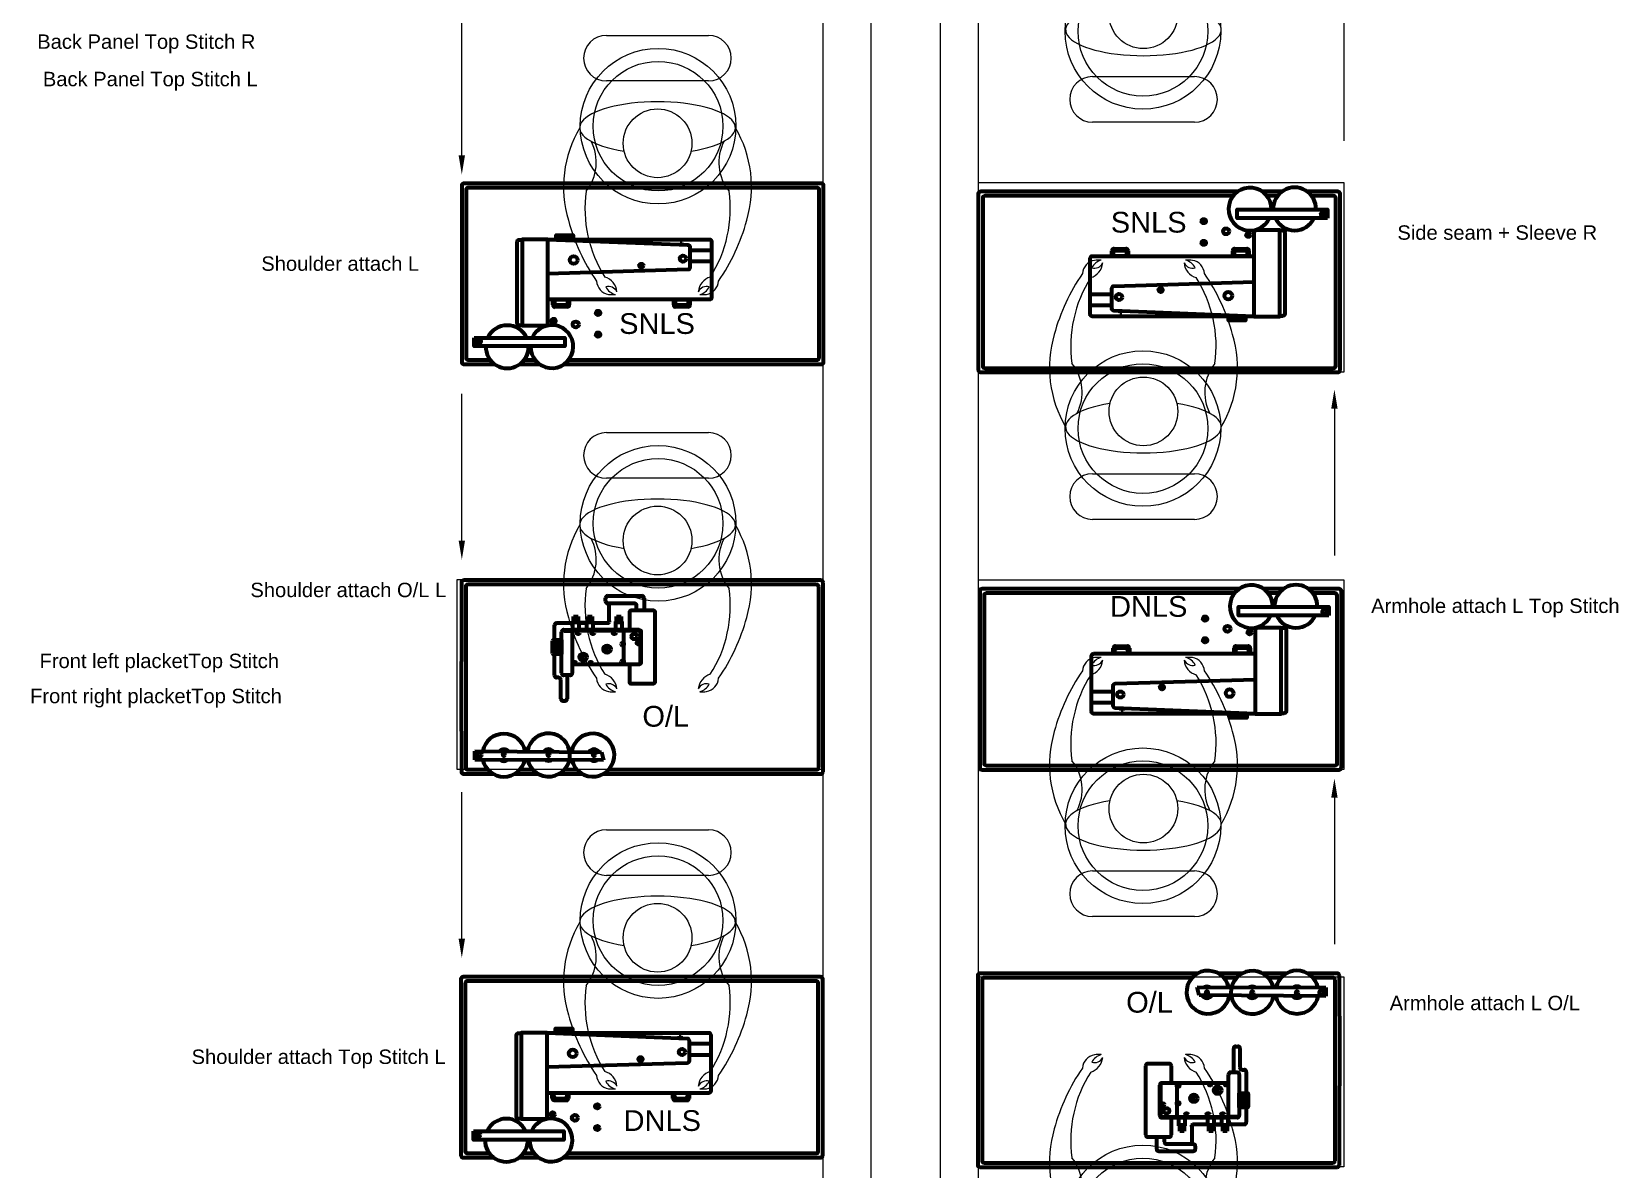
# Model space of a CAD drawing. Header units: feet. Extents: x 200 to 992, y 45 to 257.
# Drawn here: x 220.49 to 235.78, y 186.33 to 197.3 of the extents above; entities that cross this region are included whole.
import ezdxf

# ---------------------------------------------------------------- set-up
doc = ezdxf.new("R2010")
doc.units = ezdxf.units.FT
doc.header["$MEASUREMENT"] = 0
for name, color, linetype in [('assembly operations', 80, 'Continuous'), ('dimension', 100, 'Continuous'), ('machines', 21, 'Continuous'), ('ol mc', 190, 'Continuous'), ('prep side', 220, 'Continuous'), ('shank', 77, 'Continuous')]:
    doc.layers.add(name, color=color, linetype=linetype)
doc.styles.get("Standard").update_dxf_attribs({"font": 'arial.ttf'})

# ---------------------------------------------------------------- blocks, each defined once
blk = doc.blocks.new('snls block')
at = {"layer": 'machines', "linetype": 'ByBlock', "lineweight": 100}
for p, q in [((54.586, 84.152), (54.586, 84.133)), ((54.586, 84.152), (54.605, 84.152)), ((54.607, 84.133), (54.605, 84.152)), ((54.888, 84.077), (54.681, 84.077)), ((54.889, 83.97), (54.681, 83.97)), ((53.361, 83.553), (53.361, 83.605)), ((53.361, 83.605), (53.517, 83.605)), ((53.378, 83.57), (53.378, 83.605)), ((53.497, 83.533), (53.382, 83.533)), ((53.48, 83.549), (53.398, 83.549)), ((53.501, 83.605), (53.501, 83.57)), ((53.517, 83.605), (53.517, 83.553)), ((54.524, 83.553), (54.524, 83.605)), ((54.524, 83.605), (54.681, 83.605)), ((54.541, 83.57), (54.541, 83.605)), ((54.66, 83.533), (54.545, 83.533)), ((54.643, 83.549), (54.562, 83.549)), ((54.664, 83.605), (54.664, 83.57)), ((54.681, 83.605), (54.681, 83.553))]:
    blk.add_line(p, q, dxfattribs=at)
for points in [[(53.469, 82.981), (55.947, 82.981, 0.414214), (55.968, 83.002), (55.968, 84.703, 0.414214), (55.947, 84.724), (52.502, 84.724, 0.414214), (52.482, 84.703), (52.482, 83.002, 0.414214), (52.502, 82.981), (52.798, 82.981)], [(53.513, 83.023), (55.905, 83.023, 0.414214), (55.926, 83.043), (55.926, 84.662, 0.414214), (55.905, 84.683), (52.544, 84.683, 0.414214), (52.523, 84.662), (52.523, 83.043, 0.414214), (52.544, 83.023), (52.755, 83.023)]]:
    blk.add_lwpolyline(points, format="xyb", dxfattribs=at)
for points in [[(53.063, 83.355), (53.037, 83.355, -0.414214), (53.016, 83.375), (53.016, 84.161, -0.414214), (53.037, 84.182), (53.063, 84.182)], [(53.312, 84.185), (53.063, 84.185), (53.063, 83.355), (53.291, 83.355, 0.414214), (53.312, 83.375)], [(53.312, 84.185), (54.661, 84.131, -0.402601), (54.681, 84.11), (54.681, 83.914, -0.405445), (54.661, 83.893), (53.312, 83.853)], [(53.312, 84.185), (54.868, 84.185, -0.414214), (54.889, 84.164), (54.889, 83.624, -0.414214), (54.868, 83.604), (53.312, 83.604)]]:
    blk.add_lwpolyline(points, format="xyb", close=True, dxfattribs=at)
for points in [[(53.557, 84.185), (53.392, 84.185), (53.392, 84.225), (53.557, 84.225)], [(53.505, 84.185), (53.404, 84.185), (53.404, 84.222), (53.505, 84.222)], [(52.603, 83.237), (53.474, 83.237), (53.474, 83.154), (52.603, 83.154)], [(52.603, 83.237), (53.474, 83.237), (53.474, 83.154), (52.603, 83.154)]]:
    blk.add_lwpolyline(points, close=True, dxfattribs=at)
for points in [[(53.085, 83.023), (53.186, 83.023)], [(53.042, 82.981), (53.23, 82.981)]]:
    blk.add_lwpolyline(points, dxfattribs=at)
for centre, radius in [((53.56, 83.986), 0.0369), ((54.212, 83.931), 0.0196), ((54.613, 83.999), 0.0303), ((53.796, 83.476), 0.0206), ((53.366, 83.399), 0.0206), ((53.58, 83.365), 0.0285), ((52.644, 83.202), 0.0219), ((52.644, 83.202), 0.0219), ((53.796, 83.267), 0.0206)]:
    blk.add_circle(centre, radius, dxfattribs=at)
for centre, radius, start, end in [((53.382, 83.553), 0.0208, 180, 270), ((53.398, 83.57), 0.0208, 180, 270), ((53.48, 83.57), 0.0208, 270, 0), ((53.497, 83.553), 0.0208, 270, 0), ((54.545, 83.553), 0.0208, 180, 270), ((54.562, 83.57), 0.0208, 180, 270), ((54.643, 83.57), 0.0208, 270, 0), ((54.66, 83.553), 0.0208, 270, 0), ((52.92, 83.149), 0.207, 25.1747, 154.8253), ((53.35, 83.151), 0.207, 179.1324, 155.4718), ((52.92, 83.149), 0.207, 178.5457, 1.4543)]:
    blk.add_arc(centre, radius, start, end, dxfattribs=at)
blk = doc.blocks.new('sewing line')
for points in [[(-143.00379, 2.03551), (-143.00379, 65.14488), (-144.50379, 65.14488), (-144.50379, 2.03551)], [(-146.58825, 20.60349), (-145.60395, 20.60349)], [(-141.90364, 20.2062), (-140.91934, 20.2062)], [(-145.60395, 20.16416), (-146.58825, 20.16416)], [(-140.91934, 19.76687), (-141.90364, 19.76687)], [(-146.58825, 16.77352), (-145.60395, 16.77352)], [(-141.90364, 16.3762), (-140.91934, 16.3762)], [(-145.60395, 16.33419), (-146.58825, 16.33419)], [(-140.91934, 15.93687), (-141.90364, 15.93687)], [(-146.58825, 12.94352), (-145.60395, 12.94352)], [(-141.90364, 12.5462), (-140.91934, 12.5462)], [(-145.60395, 12.50419), (-146.58825, 12.50419)], [(-140.91934, 12.10687), (-141.90364, 12.10687)]]:
    blk.add_lwpolyline(points)
at = {"linetype": 'ByBlock', "lineweight": -2}
for points in [[(-139.48316, 20.99981), (-139.48316, 19.58635)], [(-147.98115, 19.44647), (-147.98115, 20.85993)], [(-147.98115, 15.73246), (-147.98115, 17.14592)], [(-139.57244, 17.00275), (-139.57244, 15.58929)], [(-147.98115, 11.89379), (-147.98115, 13.30725)], [(-139.57244, 13.2525), (-139.57244, 11.83904)]]:
    blk.add_lwpolyline(points, dxfattribs=at)
for points in [[(-143.00379, 19.18488), (-139.48316, 19.18488), (-139.48316, 17.35481), (-143.00379, 17.35481)], [(-144.50379, 13.52551), (-148.02443, 13.52551), (-148.02443, 15.35558), (-144.50379, 15.35558)], [(-143.00379, 15.35488), (-139.48316, 15.35488), (-139.48316, 13.52481), (-143.00379, 13.52481)], [(-143.00379, 11.52488), (-139.48316, 11.52488), (-139.48316, 9.69481), (-143.00379, 9.69481)]]:
    blk.add_lwpolyline(points, close=True)
for centre, radius in [((-141.41764, 20.64245), 0.75), ((-141.41764, 20.64245), 0.625), ((-141.41276, 20.80764), 0.3314), ((-146.08995, 19.72791), 0.75), ((-146.08995, 19.72791), 0.625), ((-146.09483, 19.56272), 0.3314), ((-141.41764, 16.81245), 0.75), ((-141.41764, 16.81245), 0.625), ((-141.41276, 16.97764), 0.3314), ((-146.08995, 15.89793), 0.75), ((-146.08995, 15.89793), 0.625), ((-146.09483, 15.73275), 0.3314), ((-141.41764, 12.98245), 0.75), ((-141.41764, 12.98245), 0.625), ((-141.41276, 13.14764), 0.3314), ((-146.08995, 12.06793), 0.75), ((-146.08995, 12.06793), 0.625), ((-146.09483, 11.90275), 0.3314), ((-141.41764, 9.15245), 0.75), ((-141.41764, 9.15245), 0.625)]:
    blk.add_circle(centre, radius)
for centre, radius, start, end in [((-146.58825, 20.38383), 0.21966, 90, 270), ((-145.60395, 20.38383), 0.21966, 270, 90), ((-141.90364, 19.98653), 0.21966, 90, 270), ((-140.91934, 19.98653), 0.21966, 270, 90), ((-145.87132, 19.14091), 1.12909, 149.566063, 196.497517), ((-147.12616, 19.37834), 0.44097, 321.008421, 27.632528), ((-145.0635, 19.37834), 0.44097, 152.367472, 218.991579), ((-146.31834, 19.14091), 1.12909, 343.502483, 30.433937), ((-145.56376, 18.93237), 1.23125, 172.133942, 212.405248), ((-146.6259, 18.93237), 1.23125, 327.594752, 7.866058), ((-145.09322, 19.32412), 1.92771, 195.151137, 214.435473), ((-147.09644, 19.32412), 1.92771, 325.564527, 344.848863), ((-141.86066, 18.29554), 0.14081, 100.122504, 175.609876), ((-141.96501, 18.42234), 0.16061, 285.828882, 355.212594), ((-141.78159, 18.2945), 0.1464, 104.680297, 152.481191), ((-141.88539, 18.44741), 0.08916, 253.018909, 334.439991), ((-141.83096, 17.71739), 0.71883, 89.022524, 94.34402), ((-140.94013, 18.44741), 0.08916, 205.560009, 286.981091), ((-140.86051, 18.42234), 0.16061, 184.787406, 254.171118), ((-140.99456, 17.71739), 0.71883, 85.65598, 90.977476), ((-141.04393, 18.2945), 0.1464, 27.518809, 75.319703), ((-140.96486, 18.29554), 0.14081, 4.390124, 79.877496), ((-146.54273, 18.24482), 0.14081, 184.390124, 259.877496), ((-146.64708, 18.11802), 0.16061, 4.787406, 74.171118), ((-145.54258, 18.11802), 0.16061, 105.828882, 175.212594), ((-145.64693, 18.24482), 0.14081, 280.122504, 355.609876), ((-140.41115, 17.21624), 1.92771, 145.564527, 164.848863), ((-140.88169, 17.60799), 1.23125, 147.594752, 187.866058), ((-141.94383, 17.60799), 1.23125, 352.133942, 32.405248), ((-142.41437, 17.21624), 1.92771, 15.151137, 34.435473), ((-146.56746, 18.09295), 0.08916, 25.560009, 106.981091), ((-146.46366, 18.24586), 0.1464, 207.518809, 255.319703), ((-146.51303, 18.82297), 0.71883, 265.65598, 270.977476), ((-145.6222, 18.09295), 0.08916, 73.018909, 154.439991), ((-145.726, 18.24586), 0.1464, 284.680297, 332.481191), ((-145.67663, 18.82297), 0.71883, 269.022524, 274.34402), ((-141.18924, 17.39945), 1.12909, 163.502483, 210.433937), ((-141.63627, 17.39945), 1.12909, 329.566063, 16.497517), ((-142.44409, 17.16202), 0.44097, 332.367472, 38.991579), ((-140.38143, 17.16202), 0.44097, 141.008421, 207.632528), ((-146.58825, 16.55385), 0.21966, 90, 270), ((-145.60395, 16.55385), 0.21966, 270, 90), ((-141.90364, 16.15653), 0.21966, 90, 270), ((-140.91934, 16.15653), 0.21966, 270, 90), ((-145.87132, 15.31094), 1.12909, 149.566063, 196.497517), ((-147.12616, 15.54837), 0.44097, 321.008421, 27.632528), ((-145.0635, 15.54837), 0.44097, 152.367472, 218.991579), ((-146.31834, 15.31094), 1.12909, 343.502483, 30.433937), ((-145.56376, 15.1024), 1.23125, 172.133942, 212.405248), ((-146.6259, 15.1024), 1.23125, 327.594752, 7.866058), ((-145.09322, 15.49415), 1.92771, 195.151137, 214.435473), ((-147.09644, 15.49415), 1.92771, 325.564527, 344.848863), ((-141.86066, 14.46554), 0.14081, 100.122504, 175.609876), ((-141.96501, 14.59234), 0.16061, 285.828882, 355.212594), ((-141.78159, 14.4645), 0.1464, 104.680297, 152.481191), ((-141.88539, 14.61741), 0.08916, 253.018909, 334.439991), ((-141.83096, 13.88739), 0.71883, 89.022524, 94.34402), ((-140.94013, 14.61741), 0.08916, 205.560009, 286.981091), ((-140.86051, 14.59234), 0.16061, 184.787406, 254.171118), ((-140.99456, 13.88739), 0.71883, 85.65598, 90.977476), ((-141.04393, 14.4645), 0.1464, 27.518809, 75.319703), ((-140.96486, 14.46554), 0.14081, 4.390124, 79.877496), ((-146.54273, 14.41485), 0.14081, 184.390124, 259.877496), ((-146.64708, 14.28804), 0.16061, 4.787406, 74.171118), ((-145.54258, 14.28804), 0.16061, 105.828882, 175.212594), ((-145.64693, 14.41485), 0.14081, 280.122504, 355.609876), ((-140.41115, 13.38624), 1.92771, 145.564527, 164.848863), ((-140.88169, 13.77799), 1.23125, 147.594752, 187.866058), ((-141.94383, 13.77799), 1.23125, 352.133942, 32.405248), ((-142.41437, 13.38624), 1.92771, 15.151137, 34.435473), ((-146.56746, 14.26298), 0.08916, 25.560009, 106.981091), ((-146.46366, 14.41589), 0.1464, 207.518809, 255.319703), ((-146.51303, 14.993), 0.71883, 265.65598, 270.977476), ((-145.6222, 14.26298), 0.08916, 73.018909, 154.439991), ((-145.726, 14.41589), 0.1464, 284.680297, 332.481191), ((-145.67663, 14.993), 0.71883, 269.022524, 274.34402), ((-141.18924, 13.56945), 1.12909, 163.502483, 210.433937), ((-141.63627, 13.56945), 1.12909, 329.566063, 16.497517), ((-142.44409, 13.33202), 0.44097, 332.367472, 38.991579), ((-140.38143, 13.33202), 0.44097, 141.008421, 207.632528), ((-146.58825, 12.72385), 0.21966, 90, 270), ((-145.60395, 12.72385), 0.21966, 270, 90), ((-141.90364, 12.32653), 0.21966, 90, 270), ((-140.91934, 12.32653), 0.21966, 270, 90), ((-145.87132, 11.48094), 1.12909, 149.566063, 196.497517), ((-146.31834, 11.48094), 1.12909, 343.502483, 30.433937), ((-147.12616, 11.71837), 0.44097, 321.008421, 27.632528), ((-145.0635, 11.71837), 0.44097, 152.367472, 218.991579), ((-145.56376, 11.2724), 1.23125, 172.133942, 212.405248), ((-146.6259, 11.2724), 1.23125, 327.594752, 7.866058), ((-145.09322, 11.66415), 1.92771, 195.151137, 214.435473), ((-147.09644, 11.66415), 1.92771, 325.564527, 344.848863), ((-141.86066, 10.63554), 0.14081, 100.122504, 175.609876), ((-141.96501, 10.76234), 0.16061, 285.828882, 355.212594), ((-141.78159, 10.6345), 0.1464, 104.680297, 152.481191), ((-141.88539, 10.78741), 0.08916, 253.018909, 334.439991), ((-141.83096, 10.05739), 0.71883, 89.022524, 94.34402), ((-140.94013, 10.78741), 0.08916, 205.560009, 286.981091), ((-140.86051, 10.76234), 0.16061, 184.787406, 254.171118), ((-140.99456, 10.05739), 0.71883, 85.65598, 90.977476), ((-141.04393, 10.6345), 0.1464, 27.518809, 75.319703), ((-140.96486, 10.63554), 0.14081, 4.390124, 79.877496), ((-146.54273, 10.58485), 0.14081, 184.390124, 259.877496), ((-146.64708, 10.45804), 0.16061, 4.787406, 74.171118), ((-145.54258, 10.45804), 0.16061, 105.828882, 175.212594), ((-145.64693, 10.58485), 0.14081, 280.122504, 355.609876), ((-140.41115, 9.55624), 1.92771, 145.564527, 164.848863), ((-140.88169, 9.94799), 1.23125, 147.594752, 187.866058), ((-141.94383, 9.94799), 1.23125, 352.133942, 32.405248), ((-142.41437, 9.55624), 1.92771, 15.151137, 34.435473), ((-146.56746, 10.43298), 0.08916, 25.560009, 106.981091), ((-146.46366, 10.58589), 0.1464, 207.518809, 255.319703), ((-146.51303, 11.163), 0.71883, 265.65598, 270.977476), ((-145.6222, 10.43298), 0.08916, 73.018909, 154.439991), ((-145.726, 10.58589), 0.1464, 284.680297, 332.481191), ((-145.67663, 11.163), 0.71883, 269.022524, 274.34402), ((-141.18924, 9.73945), 1.12909, 163.502483, 210.433937), ((-141.63627, 9.73945), 1.12909, 329.566063, 16.497517), ((-142.44409, 9.50202), 0.44097, 332.367472, 38.991579), ((-140.38143, 9.50202), 0.44097, 141.008421, 207.632528)]:
    blk.add_arc(centre, radius, start, end)
for centre, major_axis in [((-141.41276, 20.65751), (0.75, 0)), ((-146.09483, 19.71285), (-0.75, 0)), ((-141.41276, 16.82751), (0.75, 0)), ((-146.09483, 15.88287), (-0.75, 0)), ((-141.41276, 12.99751), (0.75, 0)), ((-146.09483, 12.05287), (-0.75, 0))]:
    blk.add_ellipse(centre, major_axis=major_axis, ratio=0.33333333, start_param=2.01554376, end_param=7.4092342)
at = {"linetype": 'ByBlock'}
for points in [[(-147.95032, 19.44647), (-147.98115, 19.26147), (-148.01198, 19.44647)], [(-139.5416, 17.00275), (-139.57244, 17.18775), (-139.60327, 17.00275)], [(-147.95032, 15.73246), (-147.98115, 15.54746), (-148.01198, 15.73246)], [(-139.5416, 13.2525), (-139.57244, 13.4375), (-139.60327, 13.2525)], [(-147.95032, 11.89379), (-147.98115, 11.70879), (-148.01198, 11.89379)]]:
    blk.add_solid(points, dxfattribs=at)
at = {"layer": 'dimension', "linetype": 'ByBlock', "lineweight": -2}
for points in [[(-144.03531, 3.12531), (-144.03531, 52.03519)], [(-143.37074, 42.20333), (-143.37074, 2.94031)]]:
    blk.add_lwpolyline(points, dxfattribs=at)
at = {"layer": 'ol mc', "linetype": 'ByBlock', "lineweight": 100}
for p, q in [((-147.98544, 15.32897), (-147.98544, 14.56637)), ((-144.52019, 15.34972), (-147.96469, 15.34972)), ((-144.56169, 15.30822), (-147.92319, 15.30822)), ((-144.49944, 13.50297), (-144.49944, 15.32897)), ((-147.94394, 15.28747), (-147.94394, 14.6089)), ((-146.59597, 15.14636), (-146.59597, 15.1771)), ((-146.57522, 15.19785), (-146.51108, 15.19785)), ((-146.51108, 15.19785), (-146.24612, 15.19785)), ((-146.22537, 15.1771), (-146.22537, 15.05819)), ((-144.54094, 13.54447), (-144.54094, 15.28747)), ((-146.9048, 14.95131), (-146.9048, 15.00145)), ((-146.9048, 15.00145), (-146.8609, 15.00145)), ((-146.89577, 14.95131), (-146.89577, 15.00145)), ((-146.88705, 14.95131), (-146.88705, 15.00145)), ((-146.87834, 14.95131), (-146.87834, 15.00145)), ((-146.86914, 14.95131), (-146.86914, 15.00145)), ((-146.8609, 15.00145), (-146.8609, 14.95131)), ((-146.76925, 14.95131), (-146.76925, 15.00145)), ((-146.76925, 15.00145), (-146.72536, 15.00145)), ((-146.76093, 14.95131), (-146.76093, 15.00145)), ((-146.75316, 14.95131), (-146.75316, 15.00145)), ((-146.74658, 14.95131), (-146.74658, 15.00145)), ((-146.7397, 14.95131), (-146.7397, 15.00145)), ((-146.73253, 14.95131), (-146.73253, 15.00145)), ((-146.72536, 15.00145), (-146.72536, 14.95131)), ((-146.31737, 15.12561), (-146.57522, 15.12561)), ((-146.5625, 14.95856), (-146.5625, 15.12561)), ((-146.49055, 14.95131), (-146.49055, 15.00145)), ((-146.49055, 15.00145), (-146.44666, 15.00145)), ((-146.48499, 14.95131), (-146.48499, 15.00145)), ((-146.47782, 14.95131), (-146.47782, 15.00145)), ((-146.46974, 14.95131), (-146.46974, 15.00145)), ((-146.46167, 14.95131), (-146.46167, 15.00145)), ((-146.4539, 14.95131), (-146.4539, 15.00145)), ((-146.44666, 15.00145), (-146.44666, 14.95131)), ((-146.36661, 15.03744), (-146.36661, 14.87144)), ((-146.13836, 15.05819), (-146.34586, 15.05819)), ((-146.30558, 15.05819), (-146.34586, 15.05819)), ((-146.29662, 15.05819), (-146.29662, 15.10486)), ((-146.11761, 14.37344), (-146.11761, 15.03744)), ((-147.08797, 14.77527), (-147.08797, 14.91706)), ((-147.06722, 14.93781), (-146.9815, 14.93781)), ((-147.02037, 14.4549), (-147.02037, 14.85069)), ((-146.99962, 14.87144), (-146.91642, 14.87144)), ((-146.99962, 14.86314), (-146.91642, 14.86314)), ((-146.9815, 14.93781), (-146.9521, 14.93781)), ((-146.9521, 14.93781), (-146.91117, 14.93781)), ((-146.27317, 14.87144), (-146.91642, 14.87144)), ((-146.91642, 14.87144), (-146.91642, 14.53944)), ((-146.91642, 14.87144), (-146.91642, 14.4549)), ((-146.26072, 14.86314), (-146.91642, 14.86314)), ((-146.91117, 14.87144), (-146.91117, 14.95131)), ((-146.85333, 14.95131), (-146.91117, 14.95131)), ((-146.85333, 14.94301), (-146.91117, 14.94301)), ((-146.85333, 14.87144), (-146.91117, 14.87144)), ((-146.8609, 14.95131), (-146.9048, 14.95131)), ((-146.85333, 14.95131), (-146.85333, 14.87144)), ((-146.85333, 14.93781), (-146.80063, 14.93781)), ((-146.85333, 14.93781), (-146.77622, 14.93781)), ((-146.77622, 14.93781), (-146.85333, 14.93781)), ((-146.77622, 14.87144), (-146.77622, 14.95131)), ((-146.71838, 14.95131), (-146.77622, 14.95131)), ((-146.71838, 14.94301), (-146.77622, 14.94301)), ((-146.71838, 14.87144), (-146.77622, 14.87144)), ((-146.72536, 14.95131), (-146.76925, 14.95131)), ((-146.71838, 14.95131), (-146.71838, 14.87144)), ((-146.71838, 14.93781), (-146.63163, 14.93781)), ((-146.36661, 14.87144), (-146.68634, 14.87144)), ((-146.63163, 14.93781), (-146.57379, 14.93781)), ((-146.57379, 14.93781), (-146.5708, 14.93781)), ((-146.5625, 14.95856), (-146.5625, 14.94611)), ((-146.49668, 14.87144), (-146.49668, 14.95131)), ((-146.43884, 14.95131), (-146.49668, 14.95131)), ((-146.43884, 14.94301), (-146.49668, 14.94301)), ((-146.43884, 14.87144), (-146.49668, 14.87144)), ((-146.44666, 14.95131), (-146.49055, 14.95131)), ((-146.43884, 14.95131), (-146.43884, 14.87144)), ((-146.43884, 14.87144), (-146.43884, 14.8725)), ((-146.43884, 14.8725), (-146.43884, 14.8725)), ((-146.43884, 14.8725), (-146.43884, 14.87144)), ((-146.43884, 14.87144), (-146.43884, 14.87144)), ((-146.41842, 14.53944), (-146.41842, 14.87144)), ((-146.26072, 14.54359), (-146.26072, 14.86729)), ((-146.25242, 14.56019), (-146.25242, 14.85069)), ((-147.10713, 14.64392), (-147.10713, 14.76697)), ((-147.09883, 14.77527), (-147.02037, 14.77527)), ((-147.055, 14.76952), (-147.0716, 14.76952)), ((-147.055, 14.76066), (-147.0716, 14.76066)), ((-147.055, 14.74946), (-147.0716, 14.74946)), ((-147.05453, 14.73826), (-147.07113, 14.73826)), ((-147.05453, 14.72753), (-147.07113, 14.72753)), ((-147.05453, 14.71727), (-147.07113, 14.71727)), ((-147.05453, 14.7056), (-147.07113, 14.7056)), ((-147.07077, 14.63562), (-147.07077, 14.77527)), ((-147.05413, 14.69347), (-147.07073, 14.69347)), ((-147.05413, 14.68228), (-147.07073, 14.68228)), ((-147.05417, 14.63562), (-147.05417, 14.77527)), ((-147.02037, 14.77527), (-147.02037, 14.63562)), ((-146.44556, 14.73105), (-146.44556, 14.73729)), ((-146.43726, 14.74559), (-146.41842, 14.74559)), ((-146.41842, 14.72275), (-146.43726, 14.72275)), ((-146.41842, 14.74559), (-146.41842, 14.72275)), ((-147.98544, 13.89552), (-147.98544, 14.56637)), ((-147.94394, 14.6089), (-147.94394, 13.85166)), ((-147.02037, 14.63562), (-147.09883, 14.63562)), ((-147.08797, 14.43112), (-147.08797, 14.63562)), ((-147.05453, 14.64495), (-147.07113, 14.64495)), ((-147.05417, 14.63562), (-147.07077, 14.63562)), ((-147.05413, 14.66921), (-147.07073, 14.66921)), ((-147.05407, 14.65708), (-147.07067, 14.65708)), ((-146.91642, 14.53944), (-146.27317, 14.53944)), ((-146.90662, 14.53944), (-146.90662, 14.55398)), ((-146.87948, 14.53944), (-146.90662, 14.53944)), ((-146.89832, 14.56228), (-146.88778, 14.56228)), ((-146.87948, 14.55398), (-146.87948, 14.53944)), ((-146.75284, 14.53944), (-146.75284, 14.55398)), ((-146.7257, 14.53944), (-146.75284, 14.53944)), ((-146.74454, 14.56228), (-146.734, 14.56228)), ((-146.7257, 14.55398), (-146.7257, 14.53944)), ((-146.44556, 14.56118), (-146.44556, 14.56742)), ((-146.43726, 14.57572), (-146.41842, 14.57572)), ((-146.41842, 14.55288), (-146.43726, 14.55288)), ((-146.41842, 14.57572), (-146.41842, 14.55288)), ((-146.36661, 14.53944), (-146.36661, 14.37344)), ((-147.04773, 14.41037), (-147.06722, 14.41037)), ((-147.02698, 14.20586), (-147.02698, 14.38962)), ((-146.93717, 14.43415), (-146.99962, 14.43415)), ((-146.966, 14.43415), (-146.966, 14.20586)), ((-146.34586, 14.35269), (-146.13836, 14.35269)), ((-146.98675, 14.18511), (-147.00623, 14.18511)), ((-147.98544, 13.89552), (-147.98544, 13.50297)), ((-147.94394, 13.85166), (-147.94394, 13.54447)), ((-147.85546, 13.70076), (-146.63374, 13.69043)), ((-147.85546, 13.61776), (-147.85546, 13.70076)), ((-146.61517, 13.61452), (-147.85546, 13.61776)), ((-146.63374, 13.69043), (-146.61517, 13.61452)), ((-147.96469, 13.48222), (-147.67865, 13.48222)), ((-147.92319, 13.52372), (-147.73011, 13.52372)), ((-147.47293, 13.48222), (-147.24531, 13.48222)), ((-147.42147, 13.52372), (-147.29865, 13.52372)), ((-147.04722, 13.48222), (-146.81904, 13.48222)), ((-146.99388, 13.52372), (-146.8717, 13.52372)), ((-146.6182, 13.48222), (-144.52019, 13.48222)), ((-146.56554, 13.52372), (-144.56169, 13.52372)), ((-143.00983, 11.53731), (-143.00983, 9.71131)), ((-140.89106, 11.55806), (-142.98908, 11.55806)), ((-142.96833, 11.49581), (-142.96833, 9.75281)), ((-140.94372, 11.51656), (-142.94758, 11.51656)), ((-140.46205, 11.55806), (-140.69022, 11.55806)), ((-140.51539, 11.51656), (-140.63757, 11.51656)), ((-140.03634, 11.55806), (-140.26396, 11.55806)), ((-140.0878, 11.51656), (-140.21062, 11.51656)), ((-139.54458, 11.55806), (-139.83062, 11.55806)), ((-139.58608, 11.51656), (-139.77915, 11.51656)), ((-139.56533, 11.18861), (-139.56533, 11.49581)), ((-139.52383, 11.14475), (-139.52383, 11.53731)), ((-140.87553, 11.34984), (-140.8941, 11.42576)), ((-140.8941, 11.42576), (-139.6538, 11.42252)), ((-139.6538, 11.33952), (-140.87553, 11.34984)), ((-139.6538, 11.42252), (-139.6538, 11.33952)), ((-139.56533, 10.43137), (-139.56533, 11.18861)), ((-139.52383, 11.14475), (-139.52383, 10.47391)), ((-140.52252, 10.85516), (-140.50303, 10.85516)), ((-140.54327, 10.60612), (-140.54327, 10.83441)), ((-140.48228, 10.83441), (-140.48228, 10.65066)), ((-141.39165, 10.66683), (-141.39165, 10.00283)), ((-141.1634, 10.68758), (-141.3709, 10.68758)), ((-141.14265, 10.50083), (-141.14265, 10.66683)), ((-140.59285, 10.16883), (-140.59285, 10.58537)), ((-140.5721, 10.60612), (-140.50964, 10.60612)), ((-140.48889, 10.58537), (-140.48889, 10.18958)), ((-140.46153, 10.62991), (-140.44205, 10.62991)), ((-140.4213, 10.60916), (-140.4213, 10.40465)), ((-141.25685, 10.48008), (-141.25685, 10.18958)), ((-141.24855, 10.49668), (-141.24855, 10.17298)), ((-140.59285, 10.50083), (-141.2361, 10.50083)), ((-141.09085, 10.50083), (-141.09085, 10.16883)), ((-141.09085, 10.4874), (-141.072, 10.4874)), ((-141.09085, 10.46456), (-141.09085, 10.4874)), ((-141.072, 10.46456), (-141.09085, 10.46456)), ((-141.0637, 10.4791), (-141.0637, 10.47286)), ((-140.78357, 10.50083), (-140.75642, 10.50083)), ((-140.78357, 10.48629), (-140.78357, 10.50083)), ((-140.76472, 10.47799), (-140.77527, 10.47799)), ((-140.75642, 10.50083), (-140.75642, 10.48629)), ((-140.62979, 10.50083), (-140.60264, 10.50083)), ((-140.62979, 10.48629), (-140.62979, 10.50083)), ((-140.61094, 10.47799), (-140.62149, 10.47799)), ((-140.60264, 10.50083), (-140.60264, 10.48629)), ((-140.59285, 10.16883), (-140.59285, 10.50083)), ((-140.48889, 10.40465), (-140.41044, 10.40465)), ((-140.48889, 10.265), (-140.48889, 10.40465)), ((-140.45509, 10.40465), (-140.45509, 10.265)), ((-140.45509, 10.40465), (-140.43849, 10.40465)), ((-140.43849, 10.40465), (-140.43849, 10.265)), ((-140.40214, 10.39635), (-140.40214, 10.2733)), ((-139.56533, 9.75281), (-139.56533, 10.43137)), ((-139.52383, 9.71131), (-139.52383, 10.47391)), ((-141.09085, 10.31752), (-141.072, 10.31752)), ((-141.09085, 10.29468), (-141.09085, 10.31752)), ((-141.072, 10.29468), (-141.09085, 10.29468)), ((-141.0637, 10.30922), (-141.0637, 10.30298)), ((-140.41044, 10.265), (-140.48889, 10.265)), ((-140.4552, 10.38319), (-140.4386, 10.38319)), ((-140.45513, 10.37106), (-140.43853, 10.37106)), ((-140.45513, 10.358), (-140.43853, 10.358)), ((-140.45513, 10.3468), (-140.43853, 10.3468)), ((-140.45473, 10.39532), (-140.43813, 10.39532)), ((-140.45473, 10.33467), (-140.43813, 10.33467)), ((-140.45473, 10.323), (-140.43813, 10.323)), ((-140.45473, 10.31274), (-140.43813, 10.31274)), ((-140.45473, 10.30201), (-140.43813, 10.30201)), ((-140.45427, 10.29081), (-140.43767, 10.29081)), ((-140.45427, 10.27961), (-140.43767, 10.27961)), ((-140.45427, 10.27075), (-140.43767, 10.27075)), ((-140.4213, 10.265), (-140.4213, 10.12322)), ((-141.24855, 10.17713), (-140.59285, 10.17713)), ((-141.2361, 10.16883), (-140.59285, 10.16883)), ((-141.14265, 10.00283), (-141.14265, 10.16883)), ((-141.14265, 10.16883), (-140.82293, 10.16883)), ((-141.07043, 10.08896), (-141.07043, 10.16883)), ((-141.07043, 10.16883), (-141.01259, 10.16883)), ((-141.07043, 10.16883), (-141.07043, 10.16883)), ((-141.07043, 10.16883), (-141.07043, 10.16777)), ((-141.07043, 10.16777), (-141.07043, 10.16883)), ((-141.07043, 10.16777), (-141.07043, 10.16777)), ((-141.07043, 10.09726), (-141.01259, 10.09726)), ((-141.01259, 10.16883), (-141.01259, 10.08896)), ((-140.94676, 10.08172), (-140.94676, 10.09417)), ((-140.93548, 10.10247), (-140.93846, 10.10247)), ((-140.87764, 10.10247), (-140.93548, 10.10247)), ((-140.79088, 10.10247), (-140.87764, 10.10247)), ((-140.79088, 10.08896), (-140.79088, 10.16883)), ((-140.79088, 10.16883), (-140.73305, 10.16883)), ((-140.79088, 10.09726), (-140.73305, 10.09726)), ((-140.73305, 10.16883), (-140.73305, 10.08896)), ((-140.65593, 10.10247), (-140.73305, 10.10247)), ((-140.73305, 10.10247), (-140.65593, 10.10247)), ((-140.65593, 10.10247), (-140.70863, 10.10247)), ((-140.65593, 10.08896), (-140.65593, 10.16883)), ((-140.65593, 10.16883), (-140.5981, 10.16883)), ((-140.65593, 10.09726), (-140.5981, 10.09726)), ((-140.5981, 10.16883), (-140.5981, 10.08896)), ((-140.55716, 10.10247), (-140.5981, 10.10247)), ((-140.50964, 10.17713), (-140.59285, 10.17713)), ((-140.50964, 10.16883), (-140.59285, 10.16883)), ((-140.52777, 10.10247), (-140.55716, 10.10247)), ((-140.44205, 10.10247), (-140.52777, 10.10247)), ((-141.3709, 9.98208), (-141.1634, 9.98208)), ((-141.2839, 9.86318), (-141.2839, 9.98208)), ((-141.21265, 9.98208), (-141.21265, 9.93541)), ((-141.20369, 9.98208), (-141.1634, 9.98208)), ((-141.07043, 10.08896), (-141.01259, 10.08896)), ((-141.06261, 10.08896), (-141.01871, 10.08896)), ((-141.06261, 10.03882), (-141.06261, 10.08896)), ((-141.01871, 10.03882), (-141.06261, 10.03882)), ((-141.05537, 10.08896), (-141.05537, 10.03882)), ((-141.04759, 10.08896), (-141.04759, 10.03882)), ((-141.03952, 10.08896), (-141.03952, 10.03882)), ((-141.03145, 10.08896), (-141.03145, 10.03882)), ((-141.02428, 10.08896), (-141.02428, 10.03882)), ((-141.01871, 10.08896), (-141.01871, 10.03882)), ((-140.94676, 10.08172), (-140.94676, 9.91466)), ((-140.79088, 10.08896), (-140.73305, 10.08896)), ((-140.78391, 10.08896), (-140.74001, 10.08896)), ((-140.78391, 10.03882), (-140.78391, 10.08896)), ((-140.74001, 10.03882), (-140.78391, 10.03882)), ((-140.77674, 10.08896), (-140.77674, 10.03882)), ((-140.76956, 10.08896), (-140.76956, 10.03882)), ((-140.76269, 10.08896), (-140.76269, 10.03882)), ((-140.75611, 10.08896), (-140.75611, 10.03882)), ((-140.74834, 10.08896), (-140.74834, 10.03882)), ((-140.74001, 10.08896), (-140.74001, 10.03882)), ((-140.65593, 10.08896), (-140.5981, 10.08896)), ((-140.64836, 10.08896), (-140.60446, 10.08896)), ((-140.64836, 10.03882), (-140.64836, 10.08896)), ((-140.60446, 10.03882), (-140.64836, 10.03882)), ((-140.64013, 10.08896), (-140.64013, 10.03882)), ((-140.63093, 10.08896), (-140.63093, 10.03882)), ((-140.62222, 10.08896), (-140.62222, 10.03882)), ((-140.6135, 10.08896), (-140.6135, 10.03882)), ((-140.60446, 10.08896), (-140.60446, 10.03882)), ((-140.99818, 9.84243), (-141.26315, 9.84243)), ((-141.1919, 9.91466), (-140.93405, 9.91466)), ((-140.93405, 9.84243), (-140.99818, 9.84243)), ((-140.9133, 9.89391), (-140.9133, 9.86318)), ((-142.98908, 9.69056), (-139.54458, 9.69056)), ((-142.94758, 9.73206), (-139.58608, 9.73206))]:
    blk.add_line(p, q, dxfattribs=at)
for centre, radius in [((-146.86031, 14.84266), 0.01428), ((-146.71887, 14.84266), 0.01428), ((-146.5117, 14.84266), 0.01428), ((-146.31883, 14.80697), 0.02712), ((-146.58171, 14.68564), 0.03569), ((-146.58171, 14.68564), 0.01428), ((-146.28168, 14.74702), 0.01572), ((-146.81174, 14.60855), 0.03569), ((-146.81174, 14.60855), 0.01428), ((-147.81434, 13.66571), 0.02189), ((-147.57579, 13.6638), 0.01059), ((-147.14534, 13.6638), 0.01059), ((-146.70803, 13.6638), 0.01059), ((-140.80124, 11.37647), 0.01059), ((-140.36393, 11.37647), 0.01059), ((-139.93348, 11.37647), 0.01059), ((-139.69492, 11.37456), 0.02189), ((-140.69753, 10.43172), 0.03569), ((-140.69753, 10.43172), 0.01428), ((-141.22759, 10.29325), 0.01572), ((-141.19044, 10.2333), 0.02712), ((-140.92755, 10.35464), 0.03569), ((-140.92755, 10.35464), 0.01428), ((-140.99756, 10.19761), 0.01428), ((-140.7904, 10.19761), 0.01428), ((-140.64895, 10.19761), 0.01428)]:
    blk.add_circle(centre, radius, dxfattribs=at)
for centre, radius, start, end in [((-147.96469, 15.32897), 0.02075, 90, 180), ((-147.92319, 15.28747), 0.02075, 90, 180), ((-144.56169, 15.28747), 0.02075, 0, 90), ((-144.52019, 15.32897), 0.02075, 0, 90), ((-146.57522, 15.1771), 0.02075, 90, 180), ((-146.57522, 15.14636), 0.02075, 180, 270), ((-146.24612, 15.1771), 0.02075, 0, 90), ((-146.34586, 15.03744), 0.02075, 90, 180), ((-146.31737, 15.10486), 0.02075, 0, 90), ((-146.13836, 15.03744), 0.02075, 0, 90), ((-147.06722, 14.91706), 0.02075, 90, 180), ((-146.99962, 14.85069), 0.02075, 90, 180), ((-146.99962, 14.86729), 0.00415, 90, 270), ((-146.5708, 14.94611), 0.0083, 270, 0), ((-146.27317, 14.85069), 0.02075, 0, 90), ((-147.09883, 14.76697), 0.0083, 90, 180), ((-146.43726, 14.73729), 0.0083, 90, 180), ((-146.43726, 14.73105), 0.0083, 180, 270), ((-147.09883, 14.64392), 0.0083, 180, 270), ((-146.89832, 14.55398), 0.0083, 90, 180), ((-146.88778, 14.55398), 0.0083, 360, 90), ((-146.74454, 14.55398), 0.0083, 90, 180), ((-146.734, 14.55398), 0.0083, 360, 90), ((-146.43726, 14.56742), 0.0083, 90, 180), ((-146.43726, 14.56118), 0.0083, 180, 270), ((-146.27317, 14.56019), 0.02075, 270, 0), ((-147.06722, 14.43112), 0.02075, 180, 270), ((-147.04773, 14.38962), 0.02075, 0, 90), ((-146.99962, 14.4549), 0.02075, 180, 270), ((-146.93717, 14.4549), 0.02075, 270, 0), ((-146.34586, 14.37344), 0.02075, 180, 270), ((-146.13836, 14.37344), 0.02075, 270, 0), ((-147.00623, 14.20586), 0.02075, 180, 270), ((-146.98675, 14.20586), 0.02075, 270, 0), ((-147.57579, 13.66243), 0.2075, 10.644339, 169.355661), ((-147.14626, 13.66455), 0.2075, 193.033836, 169.951975), ((-146.71862, 13.6638), 0.2075, 193.512598, 171.941839), ((-147.57579, 13.66243), 0.2075, 192.432427, 347.567573), ((-147.57579, 13.66243), 0.05577, 39.673494, 139.358275), ((-147.57579, 13.66243), 0.05577, 234.353893, 305.346954), ((-147.14534, 13.6638), 0.05577, 33.232928, 145.798841), ((-147.14534, 13.6638), 0.05577, 239.041902, 300.658945), ((-146.70803, 13.6638), 0.05577, 28.779902, 150.251867), ((-146.70803, 13.6638), 0.05577, 241.415125, 298.285722), ((-147.96469, 13.50297), 0.02075, 180, 270), ((-147.92319, 13.54447), 0.02075, 180, 270), ((-144.56169, 13.54447), 0.02075, 270, 0), ((-144.52019, 13.50297), 0.02075, 270, 0), ((-142.98908, 11.53731), 0.02075, 90, 180), ((-142.94758, 11.49581), 0.02075, 90, 180), ((-140.79064, 11.37647), 0.2075, 13.512598, 351.941839), ((-140.363, 11.37572), 0.2075, 13.033836, 349.951975), ((-139.93348, 11.37785), 0.2075, 12.432427, 167.567573), ((-139.58608, 11.49581), 0.02075, 0, 90), ((-139.54458, 11.53731), 0.02075, 0, 90), ((-140.80124, 11.37647), 0.05577, 208.779902, 330.251867), ((-140.80124, 11.37647), 0.05577, 61.415125, 118.285722), ((-140.36393, 11.37647), 0.05577, 213.232928, 325.798841), ((-140.36393, 11.37647), 0.05577, 59.041902, 120.658945), ((-139.93348, 11.37785), 0.2075, 190.644339, 349.355661), ((-139.93348, 11.37785), 0.05577, 219.673494, 319.358275), ((-139.93348, 11.37785), 0.05577, 54.353893, 125.346954), ((-140.52252, 10.83441), 0.02075, 90, 180), ((-140.50303, 10.83441), 0.02075, 0, 90), ((-141.3709, 10.66683), 0.02075, 90, 180), ((-141.1634, 10.66683), 0.02075, 0, 90), ((-140.5721, 10.58537), 0.02075, 90, 180), ((-140.50964, 10.58537), 0.02075, 0, 90), ((-140.46153, 10.65066), 0.02075, 180, 270), ((-140.44205, 10.60916), 0.02075, 0, 90), ((-141.2361, 10.48008), 0.02075, 90, 180), ((-141.072, 10.4791), 0.0083, 360, 90), ((-141.072, 10.47286), 0.0083, 270, 0), ((-140.77527, 10.48629), 0.0083, 180, 270), ((-140.76472, 10.48629), 0.0083, 270, 0), ((-140.62149, 10.48629), 0.0083, 180, 270), ((-140.61094, 10.48629), 0.0083, 270, 0), ((-140.41044, 10.39635), 0.0083, 360, 90), ((-141.072, 10.30922), 0.0083, 360, 90), ((-141.072, 10.30298), 0.0083, 270, 0), ((-140.41044, 10.2733), 0.0083, 270, 0), ((-141.2361, 10.18958), 0.02075, 180, 270), ((-140.93846, 10.09417), 0.0083, 90, 180), ((-140.50964, 10.18958), 0.02075, 270, 0), ((-140.50964, 10.17298), 0.00415, 270, 90), ((-140.44205, 10.12322), 0.02075, 270, 0), ((-141.3709, 10.00283), 0.02075, 180, 270), ((-141.1634, 10.00283), 0.02075, 270, 0), ((-141.26315, 9.86318), 0.02075, 180, 270), ((-141.1919, 9.93541), 0.02075, 180, 270), ((-140.93405, 9.89391), 0.02075, 0, 90), ((-140.93405, 9.86318), 0.02075, 270, 0), ((-142.98908, 9.71131), 0.02075, 180, 270), ((-142.94758, 9.75281), 0.02075, 180, 270), ((-139.58608, 9.75281), 0.02075, 270, 0), ((-139.54458, 9.71131), 0.02075, 270, 0)]:
    blk.add_arc(centre, radius, start, end, dxfattribs=at)
for p in [(-200.46359, -65.54853), (-200.47165, -73.19906)]:
    blk.add_blockref('snls block', p)
at = {"rotation": 180}
for p in [(-87.03583, 102.07896), (-87.0229, 98.24686)]:
    blk.add_blockref('snls block', p, dxfattribs=at)
at = {"char_height": 0.2, "attachment_point": 1}
for s, width, insert in [('SNLS', 0.9053555, (-141.72712, 18.90181)), ('SNLS', 0.9053555, (-146.46485, 17.92464)), ('DNLS', 0.6548569, (-141.73429, 15.19705)), ('O/L', 0.6997084, (-146.24107, 14.13771)), ('O/L', 0.6997084, (-141.57931, 11.38057)), ('DNLS', 0.6548569, (-146.42205, 10.23963))]:
    blk.add_mtext_dynamic_manual_height_columns(s, width=width, gutter_width=1, heights=[0], dxfattribs=dict(at, insert=insert))
at = {"layer": 'assembly operations', "linetype": 'ByBlock', "char_height": 0.1388878, "attachment_point": 1}
for s, insert, width in [('Side seam + Sleeve R', (-138.96553, 18.77165), 2.009619), ('Shoulder attach L', (-149.91327, 18.47232), 1.580578), ('Shoulder attach O/L L', (-150.01856, 15.32557), 1.965551), ('Armhole attach L Top Stitch', (-139.21837, 15.17282), 2.5000368), ('Armhole attach L O/L', (-139.03979, 11.34262), 1.9178024), ('Shoulder attach Top Stitch L', (-150.58514, 10.82438), 2.5543509)]:
    blk.add_mtext(s, dxfattribs=dict(at, insert=insert, width=width))
at = {"layer": 'prep side', "linetype": 'ByBlock', "char_height": 0.1388878, "attachment_point": 1}
for s, insert, width in [('Back Panel Top Stitch R', (-152.07283, 20.61267), 2.1905663), ('Back Panel Top Stitch L', (-152.0185, 20.252), 2.152069), ('Front left placketTop Stitch', (-152.05034, 14.64159), 2.3926025), ('Front right placketTop Stitch', (-152.14157, 14.30307), 2.5171468)]:
    blk.add_mtext(s, dxfattribs=dict(at, insert=insert, width=width))

msp = doc.modelspace()

# ---------------------------------------------------------------- block references
at = {"layer": 'shank', "linetype": 'ByBlock'}
msp.add_blockref('sewing line', (372.61677, 176.66231), dxfattribs=at)

doc.saveas('drawing.dxf')
